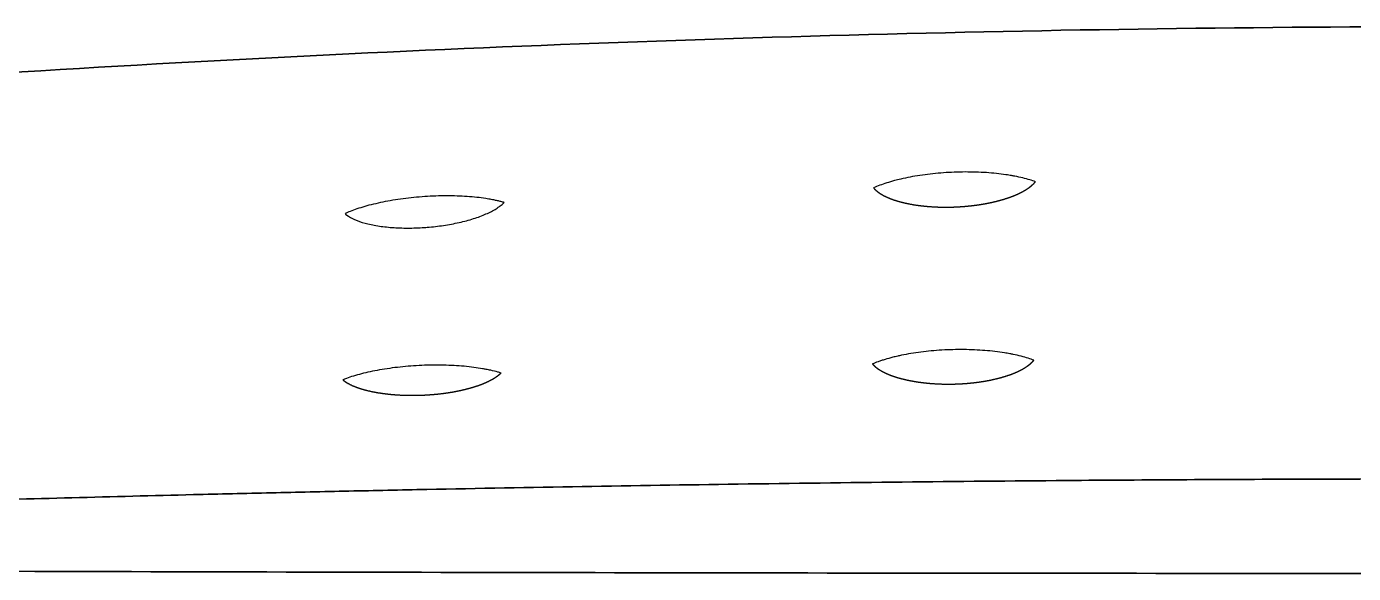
# Model space of a CAD drawing. Header units: millimetres. Extents: x 0 to 2809, y -1128 to 717.
# Drawn here: x 394.5 to 684.2, y -551.9 to -432.5 of the extents above; entities that cross this region are included whole.
import ezdxf

# ---------------------------------------------------------------- set-up
doc = ezdxf.new("R2010")
doc.units = ezdxf.units.MM
doc.layers.add('Blocks', color=7, linetype='Continuous')
doc.layers.add('Blocks$Inner', color=7, linetype='Continuous', lineweight=25, true_color=0x007f00)
doc.layers.add('Blocks$Outline', color=7, linetype='Continuous', lineweight=35, true_color=0xff3f3f)

# ---------------------------------------------------------------- blocks, each defined once
blk = doc.blocks.new('Balcony Lounge Bench w Arm Top')
at = {"layer": 'Blocks$Inner'}
for points, knots in [([(17.93151208038762, 209.3182849562982), (17.34461131395801, 214.8933218331986), (16.78682798641239, 220.4741953686862), (15.11830171002293, 237.2117020032019), (14.0469956216657, 248.3757529450631), (10.93828635665341, 281.8736040279437), (9.01555471899701, 304.2250887820301), (3.69902010556325, 371.3071223352381), (0.7550077234664059, 416.0806979655463), (-3.946897892255947, 505.6938665297894), (-7.455879620716587, 595.3710528282827), (-9.19638920323996, 729.9931743158741), (-7.40617724518961, 868.2356695925191), (-3.654191108646046, 961.5519786833902), (1.539835184492404, 1056.60982994983), (4.7302513306131, 1103.190145795183), (10.4914530017777, 1172.974638185158), (12.57784296224418, 1196.222492988643), (15.94127724935242, 1231.066875693759), (17.1120719252649, 1242.678709665812), (18.30371710201143, 1254.285366539203)], [530.941826978687, 530.941826978687, 530.941826978687, 530.941826978687, 547.7755097079796, 547.7755097079796, 581.442875166565, 581.442875166565, 648.7776060837357, 648.7776060837357, 783.447067918077, 783.447067918077, 918.1165297524183, 1052.78599158676, 1187.455453421101, 1333.084150277255, 1333.084150277255, 1473.233229622503, 1473.233229622503, 1543.307769295127, 1543.307769295127, 1578.345039131439, 1578.345039131439, 1578.345039131439, 1578.345039131439]), ([(109.5436487842089, 210.8214753726825), (109.5436487842089, 211.5253434462102), (109.5434966305038, 212.2292463095182), (109.5451457569507, 213.6365816175494), (109.5467384359799, 214.3400652121491), (109.551462493313, 215.7466630240087), (109.5548415180747, 216.4497185625078), (109.5614012602309, 217.8558145235293), (109.571221776001, 219.9649632390974), (109.6330547055404, 233.3229966747094), (109.6895529826397, 245.9784892079879), (109.8351036227359, 279.7277819925184), (109.9253130649849, 302.2291301776495), (110.1745207276945, 369.7388869334281), (110.3115614176822, 414.7527564894881), (110.532237401454, 504.7894132359288), (110.6164881526529, 549.812111654599), (110.7273383255706, 639.862214402041), (110.7538970919813, 684.8901394237218), (110.7538976594988, 774.9449893440287), (110.7273395334123, 819.9728692044409), (110.6164904360412, 910.0230786722386), (110.5322401161902, 955.0457992494594), (110.3115658640818, 1045.082219341839), (110.1745266096186, 1090.095906246261), (109.9253182718312, 1157.606098579792), (109.8351076899198, 1180.107811906331), (109.6895534454452, 1213.857967563472), (109.6393313093504, 1225.107617616322), (109.5809820311115, 1237.763037857494), (109.5712186503588, 1239.872265486101), (109.5613978170368, 1241.981479567974), (109.5548378615276, 1243.387619286859), (109.551459202361, 1244.09069641578), (109.5467362721974, 1245.497309797993), (109.5451442173508, 1246.200790704814), (109.5434962861473, 1247.608099724279), (109.5436487841871, 1248.311976034001), (109.5436487841871, 1249.015819448548)], [1298.962196156564, 1298.962196156564, 1298.962196156564, 1298.962196156564, 1301.072913349195, 1301.072913349195, 1303.183630541824, 1303.183630541824, 1305.294347734454, 1305.294347734454, 1307.405064927084, 1311.626499312355, 1345.397974394464, 1345.397974394464, 1412.940924558682, 1412.940924558682, 1548.026824887119, 1548.026824887119, 1683.112725215555, 1683.112725215555, 1818.198625543992, 1818.198625543992, 1953.284525872429, 1953.284525872429, 2088.370426200866, 2088.370426200866, 2223.456326529302, 2223.456326529302, 2290.999276693517, 2290.999276693517, 2324.770751775626, 2324.770751775626, 2328.992186160896, 2331.102903353526, 2331.102903353526, 2333.213620546157, 2333.213620546157, 2335.324337738786, 2335.324337738786, 2337.435054931416, 2337.435054931416, 2337.435054931416, 2337.435054931416]), ([(25.2535445494068, 631.8692250001513), (25.11947849011995, 631.4946314548797), (24.97817313905762, 631.0782772921484), (24.83943405557875, 630.6209123065164), (24.69580149867761, 630.1474155767028), (24.55506478024108, 629.6312309726782), (24.42203966067245, 629.0837306265239), (24.28882858554789, 628.535464930701), (24.16307546788812, 627.9555031013515), (24.04615411036139, 627.3455041129928), (24.00122766114146, 627.1111150402394), (23.95768393919934, 626.8727287628244), (23.91557889782052, 626.6303894612684), (23.84737445217979, 626.2378327227161), (23.78307068895447, 625.8356155769325), (23.72283525438615, 625.4240397033573), (23.62472962546235, 624.7537048711165), (23.53642578149083, 624.0493218436168), (23.46159572231045, 623.3369767520453), (23.31111040687756, 621.9044311015423), (23.21086632414881, 620.4160265670544), (23.16256742388578, 618.8757582639082), (23.13827381849478, 618.1010269525177), (23.1273951508083, 617.3176949395747), (23.13004106349763, 616.5301841155815), (23.13269840986686, 615.7392702505349), (23.14894086579079, 614.9466246668962), (23.1787422094676, 614.1525210665641)], [218.2147134626879, 218.2147134626879, 218.2147134626879, 218.2147134626879, 220.4415884683624, 220.4415884683624, 220.4415884683624, 222.7589468258613, 222.7589468258613, 222.7589468258613, 225.0728566250895, 225.0728566250895, 225.0728566250895, 225.9622303381113, 225.9622303381113, 225.9622303381113, 227.4028756334974, 227.4028756334974, 227.4028756334974, 229.7632035374566, 229.7632035374566, 229.7632035374566, 234.4745138503807, 234.4745138503807, 234.4745138503807, 236.849331485543, 236.849331485543, 236.849331485543, 239.2323192923413, 239.2323192923413, 239.2323192923413, 239.2323192923413]), ([(64.20097493267167, 631.5489246821162), (64.0663890464748, 631.1683105366465), (63.91784893585645, 630.7464439391006), (63.77147258563127, 630.2818819346758), (63.62290486205529, 629.8103650581215), (63.47686256628003, 629.2966756156529), (63.33794320738161, 628.7509958889241), (63.19885547057856, 628.2046547683749), (63.06678744491001, 627.626483522934), (62.94312442060982, 627.0181727175077), (62.89347745657506, 626.7739543276584), (62.84527578534835, 626.5253513482676), (62.79858297326791, 626.2724168227869), (62.72817637335174, 625.8910249307664), (62.66132472189565, 625.5004494556997), (62.59818263789566, 625.1009751375568), (62.49242504393987, 624.4318897977246), (62.39596917360541, 623.7285845701736), (62.31277658777617, 623.01712148359), (62.14546446888198, 621.586268056566), (62.02726300456925, 620.0986026098108), (61.95984904273428, 618.558295563922), (61.92593575342835, 617.783428206385), (61.90519837984539, 616.9996201873582), (61.89780041999984, 616.211484514457), (61.89037024038771, 615.4199163349294), (61.89636834889461, 614.626354645101), (61.91576879121203, 613.8310897596384)], [217.3288155980197, 217.3288155980197, 217.3288155980197, 217.3288155980197, 219.6022007937003, 219.6022007937003, 219.6022007937003, 221.9204713644415, 221.9204713644415, 221.9204713644415, 224.2357145293562, 224.2357145293562, 224.2357145293562, 225.1654894973616, 225.1654894973616, 225.1654894973616, 226.5675062405511, 226.5675062405511, 226.5675062405511, 228.929738203027, 228.929738203027, 228.929738203027, 233.6452228881012, 233.6452228881012, 233.6452228881012, 236.0225382918282, 236.0225382918282, 236.0225382918282, 238.4080246709005, 238.4080246709005, 238.4080246709005, 238.4080246709005]), ([(23.1787422094676, 614.1525210665641), (23.2085567817594, 613.3580675797821), (23.25177203645944, 612.5666873859846), (23.3082909771947, 611.7786441570788), (23.36460042753242, 610.9935218513456), (23.43390957022712, 610.2149752153855), (23.51583118934286, 609.445714703008), (23.67880864087419, 607.9153235898775), (23.88910301518263, 606.4420524633533), (24.14403092361681, 605.0300889838145), (24.27091676812051, 604.3273092072959), (24.41033400781089, 603.6339224774565), (24.55672091219822, 602.9752965943953), (24.59611534657233, 602.7980526378233), (24.63614457504082, 602.6226239829812), (24.67679298611256, 602.4490407012127), (24.78622329440623, 601.9817340700902), (24.89993232155757, 601.5287163824978), (25.01751368742043, 601.0904114715231), (25.17773587090414, 600.4931555258045), (25.34430181464631, 599.92647733989), (25.51565486115214, 599.3921352020006), (25.68677607895734, 598.8585159916947), (25.86304754874072, 598.3566111149739), (26.03880180031047, 597.8976191375441), (26.23358301070039, 597.3889372016711), (26.42775610967146, 596.9338437732767), (26.61373495845692, 596.536643339532)], [239.2323192923413, 239.2323192923413, 239.2323192923413, 239.2323192923413, 241.616357051724, 241.616357051724, 241.616357051724, 243.9927980942429, 243.9927980942429, 243.9927980942429, 248.7124914833583, 248.7124914833583, 248.7124914833583, 251.0788909718655, 251.0788909718655, 251.0788909718655, 251.712078232882, 251.712078232882, 251.712078232882, 253.4162698125223, 253.4162698125223, 253.4162698125223, 255.7381396054809, 255.7381396054809, 255.7381396054809, 258.0635814465451, 258.0635814465451, 258.0635814465451, 260.6289053256683, 260.6289053256683, 260.6289053256683, 260.6289053256683]), ([(61.91576879121203, 613.8310897596384), (61.93517818454347, 613.035461768246), (61.96789198518309, 612.2426426069323), (62.01381673753713, 611.4529167472392), (62.05957330323508, 610.6660830392648), (62.11829988468889, 609.885365237933), (62.18961924473479, 609.1139068368066), (62.33150524730081, 607.5791321471115), (62.52097811200292, 606.1005460776942), (62.7554858130934, 604.6825155158949), (62.87220141863145, 603.9767549164753), (63.00146216417124, 603.2801510583195), (63.13809069730269, 602.618222287263), (63.19683725611321, 602.3336108917902), (63.25724138981968, 602.0536628640548), (63.31923905998337, 601.7784979011667), (63.400479658314, 601.4179268318439), (63.4843330241456, 601.0661211670631), (63.57060631824061, 600.7232732721277), (63.72174987641847, 600.1226325837961), (63.87959567421422, 599.5524956449954), (64.04263024179454, 599.0146772200351), (64.12408137537204, 598.7459862238902), (64.20660589258114, 598.486096448527), (64.2899353746725, 598.2352728077567), (64.37325345114004, 597.9844834981996), (64.45793869757108, 597.7412003528807), (64.54217877645351, 597.5099301774826), (64.70861089622122, 597.0530124485558), (64.87514271594046, 596.6388278093946), (65.03642964335813, 596.2705853908774)], [238.4080246709005, 238.4080246709005, 238.4080246709005, 238.4080246709005, 240.7946012468422, 240.7946012468422, 240.7946012468422, 243.17388386553, 243.17388386553, 243.17388386553, 247.8988815984661, 247.8988815984661, 247.8988815984661, 250.2677985388396, 250.2677985388396, 250.2677985388396, 251.2804908063135, 251.2804908063135, 251.2804908063135, 252.607307523307, 252.607307523307, 252.607307523307, 254.9312960585385, 254.9312960585385, 254.9312960585385, 256.0928312362986, 256.0928312362986, 256.0928312362986, 257.2574991514888, 257.2574991514888, 257.2574991514888, 259.5470700798503, 259.5470700798503, 259.5470700798503, 259.5470700798503]), ([(29.78591508856698, 515.8514876854388), (29.71960283552835, 515.624738426206), (29.65374097392851, 515.38563566823), (29.58903370351254, 515.1346775505262), (29.52681782794025, 514.8933819600425), (29.46529893680054, 514.6399539228005), (29.40590773643999, 514.3793398193848), (29.34649879538119, 514.1186478681193), (29.28877873604142, 513.8490378218521), (29.23297802079833, 513.5707793438742), (29.1620780897756, 513.217226404442), (29.09447886567432, 512.8507754898601), (29.03053314407225, 512.4718424855091), (28.99379168593077, 512.254117972152), (28.95829302717539, 512.0324980474179), (28.92408572099157, 511.8070857712009), (28.82956923184611, 511.1842604354752), (28.7453833631771, 510.5354930473222), (28.6722411633491, 509.861973864743), (28.59861745369199, 509.1840207698224), (28.53558885275197, 508.472471307774), (28.48580811212378, 507.7534726759877), (28.38567566149504, 506.3072287253635), (28.33581245798632, 504.8069274938789), (28.33736482108725, 503.2570064801839), (28.33814589622853, 502.477160077975), (28.35206704638767, 501.6889850031403), (28.3790444266815, 500.8973312858361), (28.40614395234661, 500.1020932015235), (28.44629340846222, 499.3055374360192), (28.49941608044537, 498.5079925788414)], [109.1215791122135, 109.1215791122135, 109.1215791122135, 109.1215791122135, 110.3266945869974, 110.3266945869974, 110.3266945869974, 111.4918379377263, 111.4918379377263, 111.4918379377263, 112.6538421212553, 112.6538421212553, 112.6538421212553, 114.1298662782387, 114.1298662782387, 114.1298662782387, 114.9779874588025, 114.9779874588025, 114.9779874588025, 117.3204956568731, 117.3204956568731, 117.3204956568731, 119.6927561157035, 119.6927561157035, 119.6927561157035, 124.4294053545081, 124.4294053545081, 124.4294053545081, 126.8178755746566, 126.8178755746566, 126.8178755746566, 129.2148821504206, 129.2148821504206, 129.2148821504206, 129.2148821504206]), ([(35.19375487132129, 499.0443003156106), (35.09679991825033, 500.2524519416693), (34.96101363775597, 501.4375642902014), (34.70080312629943, 503.1817914921012), (34.60458965749058, 503.7576105583612), (34.39264970006843, 504.8978157356796), (34.27645397834931, 505.4638081316116), (33.90513875972465, 507.1106410965185), (33.6263341085396, 508.1486644283614), (33.1607294865571, 509.61911190303), (32.99721598992983, 510.0957348375123), (32.6553262131165, 511.0142400413315), (32.47876585534323, 511.4513453336804), (31.93358896774225, 512.6960653801507), (31.5492564018823, 513.4388804687624), (30.94055518421737, 514.4199307372728), (30.73163286921408, 514.7252683237202), (30.31172792039797, 515.2779514414833), (30.09975436087188, 515.5271531729632), (29.85255404746931, 515.7842572300433), (29.81925842560668, 515.8181944293647), (29.78591508856698, 515.8514876854388)], [87.18866188036593, 87.18866188036593, 87.18866188036593, 87.18866188036593, 90.79741512310869, 90.79741512310869, 92.60179174448002, 92.60179174448002, 94.40616836585134, 94.40616836585134, 98.01492160859421, 98.01492160859421, 99.81929822996574, 99.81929822996574, 101.6236748513373, 101.6236748513373, 105.2324280940804, 105.2324280940804, 107.036804715452, 107.036804715452, 108.8411813368237, 108.8411813368237, 109.1215791122135, 109.1215791122135, 109.1215791122135, 109.1215791122135]), ([(67.00619964387079, 515.1615769714554), (66.93647855571544, 514.9385678818326), (66.86693936226584, 514.7034645053609), (66.79827696166831, 514.4567597730129), (66.66490619467004, 513.9775571950304), (66.53491489694352, 513.455878555993), (66.412615973426, 512.9026993378575), (66.340584374233, 512.5768879359675), (66.27109759929954, 512.2399150007077), (66.20444358884197, 511.8921182127633), (66.15782982756718, 511.6488902909477), (66.11265351585098, 511.4006463797014), (66.06898756668306, 511.1475357633026), (65.96197879270403, 510.5272570963207), (65.864568248242, 509.880728271859), (65.7774836308854, 509.2091784432596), (65.68982526354011, 508.5332041626389), (65.61184518233858, 507.8233178591872), (65.54673244932565, 507.105609329552), (65.41576392022762, 505.6620018185786), (65.33301936195858, 504.1626521399594), (65.2996823018002, 502.6121801053887), (65.28290632674543, 501.8319469334892), (65.2788562633832, 501.0428951671274), (65.28755553215524, 500.2499844122285), (65.29629435491734, 499.453468436619), (65.3178251000536, 498.6551873370081), (65.35207825025645, 497.8554846221414)], [127.8902882321055, 127.8902882321055, 127.8902882321055, 127.8902882321055, 129.0846966751922, 129.0846966751922, 129.0846966751922, 131.4152057785763, 131.4152057785763, 131.4152057785763, 132.7843779740618, 132.7843779740618, 132.7843779740618, 133.7418357605016, 133.7418357605016, 133.7418357605016, 136.0872947125208, 136.0872947125208, 136.0872947125208, 138.4625305158968, 138.4625305158968, 138.4625305158968, 143.2051297996672, 143.2051297996672, 143.2051297996672, 145.5969169454081, 145.5969169454081, 145.5969169454081, 147.9972503536351, 147.9972503536351, 147.9972503536351, 147.9972503536351]), ([(28.49941608044537, 498.5079925788414), (28.552578706036, 497.7098491405013), (28.61843971259441, 496.9151314202245), (28.69686018085849, 496.1241480813551), (28.77501113998369, 495.3358831302285), (28.8653377915216, 494.5545767230869), (28.96738248724796, 493.7827569505607), (29.17043730408113, 492.2469424585142), (29.41686371456672, 490.7686041356537), (29.70381274996544, 489.3524353470202), (29.84672582472194, 488.6471218209736), (30.00128574286282, 487.9513345956912), (30.16148328754571, 487.2902024390969), (30.32074842256043, 486.6329183190865), (30.48730763131243, 486.0014860759948), (30.66019070324182, 485.3972649748066), (30.83184656580488, 484.7973329331871), (31.00874855212533, 484.2277403330991), (31.18935574036368, 483.6904271215462), (31.36983822685215, 483.1534849023956), (31.55403295920769, 482.6491859955968), (31.73709278059323, 482.1864890459219), (31.89429887404185, 481.7891392650818), (32.05053684288941, 481.42352960278), (32.20221018084339, 481.0921059513457)], [129.2148821504206, 129.2148821504206, 129.2148821504206, 129.2148821504206, 131.6136860098813, 131.6136860098813, 131.6136860098813, 134.0053758815339, 134.0053758815339, 134.0053758815339, 138.7570358595775, 138.7570358595775, 138.7570358595775, 141.1405159138064, 141.1405159138064, 141.1405159138064, 143.496195716251, 143.496195716251, 143.496195716251, 145.8353604932044, 145.8353604932044, 145.8353604932044, 148.1778143195881, 148.1778143195881, 148.1778143195881, 150.183329367027, 150.183329367027, 150.183329367027, 150.183329367027]), ([(32.20221018084339, 481.0921059513457), (32.31902273651576, 481.2174054328534), (32.43324424077218, 481.3538832751437), (32.89009705613353, 481.9573519497317), (33.21155975595684, 482.5186517600814), (33.80387069654898, 483.8567968840507), (34.0662174480276, 484.6139590194434), (34.41004026434894, 485.874501626331), (34.51645973892664, 486.3155901340106), (34.71245705189722, 487.2409003613211), (34.80224997060941, 487.72693618224), (35.04051358405923, 489.2192933732294), (35.16041118158682, 490.2678620872503), (35.28204286923938, 491.9208177475011), (35.31293820008068, 492.4872511859103), (35.35427344445998, 493.6391685199196), (35.36455958534134, 494.2205694352197), (35.36499253021975, 495.9752172937988), (35.32525574238753, 497.1611355134519), (35.2440275386798, 498.3634773980702), (35.22875204917727, 498.5898333240184), (35.21199347350557, 498.8167731743306), (35.19375487132129, 499.0443003156106)], [150.183329367027, 150.183329367027, 150.183329367027, 150.183329367027, 151.351370637884, 151.351370637884, 154.9614260082244, 154.9614260082244, 158.5714813785648, 158.5714813785648, 160.3765090637349, 160.3765090637349, 162.1815367489048, 162.1815367489048, 165.7915921192448, 165.7915921192448, 167.5966198044148, 167.5966198044148, 169.4016474895848, 169.4016474895848, 173.0117028599244, 173.0117028599244, 173.0117028599244, 173.6945133426364, 173.6945133426364, 173.6945133426364, 173.6945133426364]), ([(65.35207825025645, 497.8554846221414), (65.38635653930032, 497.055196682355), (65.43318687854116, 496.257893823029), (65.492440368198, 495.4639073511098), (65.5514934447674, 494.6726063797723), (65.62269884979105, 493.8875199830545), (65.70560776313141, 493.1118626617426), (65.87059327558018, 491.5683347647755), (66.07950641654679, 490.0808605653074), (66.32971736092804, 488.6542880492016), (66.45432784550576, 487.9438239527881), (66.59061703040425, 487.2425202885061), (66.73325448645119, 486.5757266601177), (66.87505498787868, 485.9128455805439), (67.02462918516903, 485.2756246325662), (67.18107128674819, 484.6654436920398), (67.33639968569696, 484.059606595747), (67.49760186139247, 483.4839894071592), (67.66321858657102, 482.9405912230213), (67.82867769046788, 482.3977102035278), (67.99870273397028, 481.8869940940531), (68.16845053939687, 481.4184231318395), (68.27321791862414, 481.1292238012793), (68.37788606232425, 480.8564545797672), (68.48114993321724, 480.6010834288136)], [147.9972503536351, 147.9972503536351, 147.9972503536351, 147.9972503536351, 150.3993406228741, 150.3993406228741, 150.3993406228741, 152.7947688140496, 152.7947688140496, 152.7947688140496, 157.5534298295076, 157.5534298295076, 157.5534298295076, 159.9403198491677, 159.9403198491677, 159.9403198491677, 162.2992489630484, 162.2992489630484, 162.2992489630484, 164.6416037589511, 164.6416037589511, 164.6416037589511, 166.9872660039452, 166.9872660039452, 166.9872660039452, 168.4302328871531, 168.4302328871531, 168.4302328871531, 168.4302328871531])]:
    blk.add_open_spline(points, degree=3, knots=knots, dxfattribs=at)
for points in [[(90.11490866106396, 717.484761956257), (90.12383202982528, 708.728363302489), (90.14260372215722, 699.9717307254869), (90.17154037088403, 691.2149471631965)], [(90.17154037088403, 691.2149471631965), (90.20047867694302, 682.4576620607295), (90.23959857775844, 673.7013590710812), (90.28879088492613, 664.9461137127983)], [(90.28879088492613, 664.9461137127983), (90.33809342756649, 656.1712486474316), (90.39748525886898, 647.3976101607404), (90.46696838422577, 638.6252727341489)], [(90.46696838422577, 638.6252727341489), (90.65631036537161, 614.7205945989226), (90.92082769720946, 590.8167375052362), (91.25983228273617, 566.9152001204311)], [(91.25983228273617, 566.9152001204311), (91.4207410518029, 555.570318299975), (91.59841683868945, 544.2237112912771), (91.79270646892473, 532.8755335677452)], [(91.79270646892473, 532.8755335677452), (91.98643558576077, 521.5600946256491), (92.19674378984564, 510.2435113852735), (92.42361285216248, 498.9259372915549)], [(92.42361285216248, 498.9259372915549), (92.53705121001622, 493.2669593462379), (92.6546093113684, 487.6081637472307), (92.77627329557072, 481.9495695536971)], [(92.77627329557072, 481.9495695536971), (92.89792908249001, 476.2913566158968), (93.02369535565595, 470.633334233029), (93.15356227312805, 464.9755210287731)], [(93.15356227312805, 464.9755210287731), (93.28350758986562, 459.314292263487), (93.41755204817673, 453.653360883367), (93.55568726578713, 447.9927456530422)], [(93.55568726578713, 447.9927456530422), (93.77147960597722, 439.149834854481), (93.99727524301488, 430.307241980383), (94.23299302495798, 421.4650364376066)], [(94.23299302495798, 421.4650364376066), (94.46869505874565, 412.6234216367811), (94.71432483745957, 403.7813985979083), (94.96987548547258, 394.9390379383549)]]:
    blk.add_open_spline(points, degree=3, dxfattribs=at)
for points, weights, knots in [([(30.74873317186211, 614.5459069764911), (30.69321215627797, 615.7702063531011), (30.59432819665155, 616.9719480201418), (30.45361917256315, 618.1518631729309), (30.38326466052334, 618.7418207495142), (30.30237450724266, 619.3262994666686), (30.21067028911576, 619.9051766725582), (30.11896607097787, 620.4840538785973), (30.01605372381713, 621.0586075270808), (29.90443981834867, 621.6150482911798), (29.68121200733471, 622.7279298198564), (29.42171760606624, 623.7813161251875), (29.12595567001336, 624.7757837172114), (29.05201518597439, 625.02440061532), (28.97578778308681, 625.2693019530977), (28.89723207667714, 625.5104291271596), (28.81867637027175, 625.7515563012677), (28.73755746877753, 625.9895507563975), (28.65473065679731, 626.2218111116014), (28.48907703277272, 626.6863318221381), (28.31675365835101, 627.1278434949369), (28.13793108530274, 627.5470626582745), (27.78028593896617, 628.3855009854395), (27.39682402783552, 629.1353998908284), (26.98669390127121, 629.7946605092877), (26.88416136958347, 629.9594756639947), (26.77968090592303, 630.1189335149771), (26.67452765439111, 630.2710668098609), (26.56937440285001, 630.423200104736), (26.46339692285413, 630.5682959866162), (26.35660793178108, 630.7064822130338), (26.14302994960534, 630.9828546659462), (25.92621115545103, 631.2316371900191), (25.70618704740589, 631.4532343051491), (25.55641833629089, 631.6040737500207), (25.40516447173426, 631.7423170056528), (25.25354454940268, 631.8692250001521)], [1, 0.999999980693371, 0.999999961351393, 0.999999941973091, 0.99999994187232, 0.999999941762434, 0.999999941642933, 0.999999941523432, 0.999999941393872, 0.99999994125713, 0.999999940983646, 0.999999940679316, 0.999999940341978, 0.999999940257644, 0.999999940171229, 0.999999940082663, 0.999999939994097, 0.999999939903118, 0.999999939810657, 0.999999939625735, 0.999999939435049, 0.999999939238503, 0.999999938845413, 0.999999938429032, 0.999999937986925, 0.999999937876398, 0.999999937763966, 0.99999993765098, 0.999999937537993, 0.999999937424289, 0.99999993730986, 0.999999937081001, 0.999999936849243, 0.999999936614505, 0.9999999364547206, 0.999999936293556, 0.9999999361309756], [184.506329398165, 184.506329398165, 184.506329398165, 184.506329398165, 189.812384562204, 189.812384562204, 189.812384562204, 192.4619657704292, 192.4619657704292, 192.4619657704292, 195.1311097549248, 195.1311097549248, 195.1311097549248, 200.4333732881689, 200.4333732881689, 200.4333732881689, 201.7636402537706, 201.7636402537706, 201.7636402537706, 203.1019696686487, 203.1019696686487, 203.1019696686487, 205.7637398723072, 205.7637398723072, 205.7637398723072, 211.0794366281722, 211.0794366281722, 211.0794366281722, 212.4198066618872, 212.4198066618872, 212.4198066618872, 213.754122443595, 213.754122443595, 213.754122443595, 216.4080418575435, 216.4080418575435, 216.4080418575435, 218.2147134626879, 218.2147134626879, 218.2147134626879, 218.2147134626879]), ([(69.41109834333838, 614.1186844725125), (69.38045747651508, 615.3431620117353), (69.30578188769834, 616.5457478745299), (69.18857720112673, 617.7271344437104), (69.12997485783936, 618.3178277283587), (69.0606609838563, 618.9032003630272), (68.98035152849465, 619.4831321286298), (68.90004207311864, 620.0630638942906), (68.80836472800561, 620.6388500960917), (68.70756594617204, 621.1966295990194), (68.50596838246521, 622.3121886051201), (68.26667911950217, 623.3687123014157), (67.98978426506169, 624.366765066721), (67.92056055145743, 624.6162782580898), (67.84896573351045, 624.8621040953399), (67.77495866842766, 625.1041842163938), (67.70095160334286, 625.3462643374662), (67.62430854629838, 625.5852449142707), (67.54584750537394, 625.8184861117147), (67.38892542349521, 626.2849685066818), (67.22486264256581, 626.7285107944582), (67.0538606370871, 627.1498280488988), (66.71185662603976, 627.9924625580419), (66.34228684557903, 628.7468266151624), (65.94440104833636, 629.4108223734888), (65.84492959900672, 629.5768213131029), (65.74342272519382, 629.7374662250402), (65.64113170621876, 629.8907657275957), (65.53884068724392, 630.0440652301534), (65.43560065655048, 630.1903368269616), (65.3314288246012, 630.3297080414674), (65.12308516066923, 630.6084504705232), (64.91102046418636, 630.8596400459817), (64.69529401464067, 631.0836796721593), (64.53183283726625, 631.2534399456434), (64.36626925248532, 631.4076121280391), (64.2009749326684, 631.5489246821122)], [1, 0.99999999051323, 0.999999981007508, 0.999999971482367, 0.999999971448238, 0.999999971409238, 0.99999997136512, 0.999999971321002, 0.999999971271575, 0.999999971217934, 0.999999971110652, 0.999999970985805, 0.999999970842609, 0.999999970806809, 0.999999970769854, 0.999999970731711, 0.999999970693568, 0.999999970654122, 0.999999970613784, 0.999999970533107, 0.999999970448924, 0.999999970361258, 0.999999970185926, 0.999999969996745, 0.999999969792866, 0.999999969741896, 0.999999969689872, 0.999999969637431, 0.999999969584989, 0.999999969532046, 0.999999969478605, 0.999999969371724, 0.999999969262858, 0.999999969152019, 0.9999999690680328, 0.999999968982915, 0.9999999688966543], [183.4055255712246, 183.4055255712246, 183.4055255712246, 183.4055255712246, 188.7140949411324, 188.7140949411324, 188.7140949411324, 191.3645066801592, 191.3645066801592, 191.3645066801592, 194.0343522411529, 194.0343522411529, 194.0343522411529, 199.3376377787092, 199.3376377787092, 199.3376377787092, 200.668150989083, 200.668150989083, 200.668150989083, 202.0067246374131, 202.0067246374131, 202.0067246374131, 204.6688921007801, 204.6688921007801, 204.6688921007801, 209.9861084630946, 209.9861084630946, 209.9861084630946, 211.3269168026281, 211.3269168026281, 211.3269168026281, 212.6615695013524, 212.6615695013524, 212.6615695013524, 215.3165127246232, 215.3165127246232, 215.3165127246232, 217.3288155980197, 217.3288155980197, 217.3288155980197, 217.3288155980197]), ([(26.61373495845692, 596.536643339532), (26.62212526991425, 596.5436702415318), (26.63050471878159, 596.5507413529922), (26.84486919924166, 596.73300418078), (27.04527031777616, 596.9352227782329), (27.43515907077017, 597.3929827501015), (27.6246590569026, 597.648463283851), (27.99272419903355, 598.2133791315537), (28.1717861205143, 598.5237567508011), (28.6886619793404, 599.5320715413727), (28.99940783720012, 600.2918704516633), (29.41723112423279, 601.5599795527633), (29.54843542952949, 602.0040335517806), (29.79420298564582, 602.9363382844422), (29.9086817095922, 603.424867866961), (30.21959957023137, 604.924461500741), (30.38681932200052, 605.9793089441409), (30.57757089420556, 607.6444088432108), (30.63129914133242, 608.216080428032), (30.71692008273021, 609.3742531583812), (30.74863992519022, 609.9579928524436), (30.81154105386304, 611.7221346392216), (30.81088350442951, 612.9157001001513), (30.76598109135011, 614.1271515488806), (30.76081954652751, 614.2664993631216), (30.75506832997269, 614.4060842144082), (30.74873317186211, 614.5459069764911)], [1, 1, 1, 1, 1, 1, 1, 1, 1, 1, 1, 1, 1, 1, 1, 1, 1, 1, 1, 1, 1, 1, 1, 1, 0.999999999998041, 0.999999999998037, 1], [260.6289053256683, 260.6289053256683, 260.6289053256683, 260.6289053256683, 260.7025797212149, 260.7025797212149, 262.5161778760512, 262.5161778760512, 264.3297760308874, 264.3297760308874, 266.1433741857237, 266.1433741857237, 269.770570495396, 269.770570495396, 271.5841686502323, 271.5841686502323, 273.3977668050686, 273.3977668050686, 277.0249631147411, 277.0249631147411, 278.8385612695773, 278.8385612695773, 280.6521594244135, 280.6521594244135, 284.2793557340858, 284.2793557340858, 284.2793557340858, 284.6984919285215, 284.6984919285215, 284.6984919285215, 284.6984919285215]), ([(65.03642964335762, 596.2705853908774), (65.24354885419379, 596.4513167801259), (65.44576064082854, 596.6591639152881), (65.64317665328151, 596.8937867463707), (65.84159378881183, 597.1295993812369), (66.03516632291411, 597.3924595201222), (66.22386367363973, 597.6828041166837), (66.3182123490392, 597.8279764149867), (66.41134000089383, 597.9800320054552), (66.50322873256765, 598.1391029743141), (66.59511746426261, 598.2981739432037), (66.68585374064091, 598.4644847970146), (66.77434929695463, 598.6359981359457), (67.12833152243665, 599.3220514920803), (67.4508039121615, 600.0971347081733), (67.74270725322842, 600.9592528143388), (67.88865892382684, 601.3903118676441), (68.02691110876222, 601.8432851229336), (68.15722722749896, 602.3188909969401), (68.22238528689375, 602.5566939339808), (68.28549100055481, 602.8000215755251), (68.34590671294839, 603.0462972256196), (68.40632242535011, 603.2925728757546), (68.46423341152506, 603.5424545273153), (68.51967943663591, 603.7958854332611), (68.7414635371131, 604.809609057396), (68.92417367152125, 605.8796119840096), (69.06737066681667, 607.006417336052), (69.138969164499, 607.5698200121732), (69.20082228929648, 608.1506854514297), (69.25133409550224, 608.7348880728747), (69.3018459017297, 609.3190906943661), (69.3413255704912, 609.9080208315166), (69.36999278420721, 610.5015713726333), (69.42307309465306, 611.6005915735942), (69.43936258989656, 612.7154004712849), (69.4171718792386, 613.8464322645741), (69.41539478933318, 613.9370786886101), (69.41336928215004, 614.0278293393494), (69.41109834333838, 614.1186844725125)], [1.000000092446773, 1.000000092182149, 1.000000091926758, 1.00000009167993, 1.00000009143186, 1.00000009119244, 1.00000009096131, 1.00000009084574, 1.00000009073224, 1.00000009062081, 1.00000009050937, 1.00000009039987, 1.00000009029361, 1.00000008986853, 1.00000008948943, 1.00000008915272, 1.00000008898436, 1.0000000888267, 1.0000000886799, 1.00000008860651, 1.0000000885359, 1.0000000884688, 1.0000000884017, 1.00000008833788, 1.00000008827729, 1.00000008803494, 1.00000008784366, 1.00000008770449, 1.00000008763491, 1.00000008757833, 1.00000008753642, 1.00000008749452, 1.00000008746695, 1.00000008745366, 1.00000005825248, 1.00000002910005, 1, 0.999999999999615, 0.999999999999615, 1], [159.7199714083651, 159.7199714083651, 159.7199714083651, 159.7199714083651, 161.5304503465512, 161.5304503465512, 161.5304503465512, 163.3498460510617, 163.3498460510617, 163.3498460510617, 164.2646455565024, 164.2646455565024, 164.2646455565024, 165.1833266574907, 165.1833266574907, 165.1833266574907, 168.8258297806298, 168.8258297806298, 168.8258297806298, 170.6502947191065, 170.6502947191065, 170.6502947191065, 171.5675982012357, 171.5675982012357, 171.5675982012357, 172.4793189740566, 172.4793189740566, 172.4793189740566, 176.114640391901, 176.114640391901, 176.114640391901, 177.9456361581565, 177.9456361581565, 177.9456361581565, 179.7636726922618, 179.7636726922618, 179.7636726922618, 183.1332001459755, 183.1332001459755, 183.1332001459755, 183.4055255712246, 183.4055255712246, 183.4055255712246, 183.4055255712246]), ([(71.81984685275165, 498.209688209794), (71.76501503856383, 499.4330069336149), (71.66997976212453, 500.6338617745488), (71.53587454770333, 501.8129653826434), (71.46882194048631, 502.4025171868115), (71.39192951111119, 502.9866092406387), (71.30490799354246, 503.5651180831713), (71.21788647593797, 504.1436269258328), (71.1203451866051, 504.7179474457361), (71.01464178496266, 505.2742144966865), (70.80323498164131, 506.3867485988637), (70.55781520324564, 507.4398553924839), (70.27829902004736, 508.4341033093343), (70.20841997421789, 508.6826652886199), (70.13639156429977, 508.9275155247055), (70.0621748924863, 509.1685954332235), (69.987958220642, 509.4096753417661), (69.91133502499675, 509.6476186400293), (69.83306958776824, 509.8799469255313), (69.6765387132525, 510.34460349664), (69.51375106396975, 510.7862369351569), (69.34487755983464, 511.205567026573), (69.00713055138148, 512.0442272097595), (68.64520068052133, 512.7943051768302), (68.25846944761928, 513.453719381296), (68.16178663936276, 513.6185729324754), (68.06327434959606, 513.7780946942516), (67.96411691583157, 513.9303393251329), (67.86495948204083, 514.0825839560628), (67.76505199162654, 514.2277792311736), (67.6644101416627, 514.366054136933), (67.4631264416915, 514.6426039485707), (67.25890980277583, 514.8915211587351), (67.05182822169404, 515.1132174877469), (67.0366341203725, 515.1294839102329), (67.02142459492977, 515.145603787487), (67.00619964386705, 515.1615769714506)], [1, 0.999999984658692, 0.999999969295408, 0.999999953908145, 0.999999953840669, 0.99999995376718, 0.999999953687205, 0.99999995360723, 0.999999953520453, 0.999999953428695, 0.99999995324518, 0.999999953040329, 0.999999952812224, 0.999999952755197, 0.999999952696708, 0.999999952636705, 0.999999952576703, 0.999999952515013, 0.999999952452231, 0.999999952326669, 0.999999952196981, 0.999999952063148, 0.999999951795483, 0.999999951511306, 0.999999951209722, 0.999999951134326, 0.999999951057631, 0.999999950980558, 0.999999950903486, 0.999999950825954, 0.999999950747977, 0.999999950592024, 0.999999950434288, 0.999999950274885, 0.9999999502631892, 0.9999999502514845, 0.9999999502397707], [95.81207604182376, 95.81207604182376, 95.81207604182376, 95.81207604182376, 101.1184149845651, 101.1184149845651, 101.1184149845651, 103.7676097986629, 103.7676097986629, 103.7676097986629, 106.4362562093222, 106.4362562093222, 106.4362562093222, 111.7362722064967, 111.7362722064967, 111.7362722064967, 113.0655566545199, 113.0655566545199, 113.0655566545199, 114.4029129812444, 114.4029129812444, 114.4029129812444, 117.0630337436163, 117.0630337436163, 117.0630337436163, 122.3731940847081, 122.3731940847081, 122.3731940847081, 123.7120355277655, 123.7120355277655, 123.7120355277655, 125.0450440565519, 125.0450440565519, 125.0450440565519, 127.695820961584, 127.695820961584, 127.695820961584, 127.8902882321055, 127.8902882321055, 127.8902882321055, 127.8902882321055]), ([(68.48114993321724, 480.6010834288136), (68.54309359589024, 480.6736091463645), (68.60443959432814, 480.7493036261512), (68.84188700652521, 481.0574587658048), (69.01358799569061, 481.3133634299556), (69.3469941745534, 481.8790906388058), (69.5091565201983, 482.1898726205654), (69.97705900080837, 483.1991177818454), (70.25821728221854, 483.9593411721435), (70.63604379550452, 485.2278468583354), (70.75464635236494, 485.6719860194535), (70.97668584376879, 486.6043521226638), (71.08001679035442, 487.0927192738745), (71.36042137301047, 488.5917261849645), (71.51088241461184, 489.6460313378921), (71.68150680978943, 491.310083149594), (71.72933935198307, 491.8813438785328), (71.80495004546901, 493.0385487645253), (71.83257805815447, 493.6217427384254), (71.88575693698294, 495.384298117373), (71.88198513190218, 496.5767856397724), (71.83713787389206, 497.7871380640136), (71.83193133149054, 497.927746322992), (71.82616618743265, 498.0685960846789), (71.81984685275165, 498.209688209794)], [1, 1, 1, 1, 1, 1, 1, 1, 1, 1, 1, 1, 1, 1, 1, 1, 1, 1, 1, 1, 1, 1, 0.999999999998721, 0.999999999998714, 1], [168.4302328871531, 168.4302328871531, 168.4302328871531, 168.4302328871531, 169.0527451200345, 169.0527451200345, 170.8632074537322, 170.8632074537322, 172.67366978743, 172.67366978743, 176.2945944548254, 176.2945944548254, 178.1050567885229, 178.1050567885229, 179.9155191222204, 179.9155191222204, 183.5364437896151, 183.5364437896151, 185.3469061233125, 185.3469061233125, 187.1573684570099, 187.1573684570099, 190.7782931244046, 190.7782931244046, 190.7782931244046, 191.2012226003397, 191.2012226003397, 191.2012226003397, 191.2012226003397])]:
    blk.add_rational_spline(points, weights, degree=3, knots=knots, dxfattribs=at)
at = {"layer": 'Blocks$Outline'}
for points, knots in [([(19.62173610956961, 1289.285918223071), (19.61780567528331, 1289.285584439695), (19.39036533551916, 1289.286625511195), (19.16246439234237, 1289.288870248602), (18.93636528815841, 1289.282485184543), (18.92749224344152, 1283.445768177975), (18.92345727680367, 1277.610031080356), (18.90789614398091, 1271.773512948665), (18.9001155775768, 1268.855253882815), (18.93207972286473, 1265.93619959494), (18.77934110194474, 1260.102126007594), (18.60162839619443, 1257.187030757552), (18.30371710201143, 1254.285366539203), (17.11207192526854, 1242.678709665812), (15.94127724935606, 1231.066875693759), (12.57784296224781, 1196.222492988643), (10.49145300178134, 1172.974638185158), (4.730251330616738, 1103.190145795183), (1.539835184496042, 1056.60982994983), (-3.65419110863877, 961.5519786833938), (-7.406177245182334, 868.2356695925228), (-9.196389203229046, 729.9931743158777), (-7.455879620705673, 595.3710528282863), (-3.946897892241395, 505.6938665297967), (0.7550077234809578, 416.0806979655499), (3.699020105577802, 371.3071223352417), (9.0155547190152, 304.2250887820337), (10.9382863566716, 281.8736040279473), (14.04699562168389, 248.3757529450668), (15.11830171004112, 237.2117020032056), (16.78682798643058, 220.4741953686898), (17.3446113139762, 214.8933218332022), (17.93151208040581, 209.3182849563018), (18.22496246362789, 206.5307665178516), (18.51569806894622, 203.738632719429), (18.76393141731023, 199.5407080618425), (18.82525323468508, 198.1405022940962), (18.89876293119232, 195.3357470174888), (18.90534673852017, 193.9331939391923), (18.90727423756834, 192.5318603416999), (18.9108633916876, 185.2042748978965), (18.93852874204822, 177.8769171158383), (18.92875935848497, 170.5496277520579), (18.98838693323705, 170.5522058881725), (19.04887888329176, 170.551980381897), (19.13962873357013, 170.5517158891853), (19.18570500783608, 170.5515954202601), (19.27225420511604, 170.5514084027964), (19.37403058476411, 170.5512940280605), (19.51458428324986, 170.5512251086948), (19.56668846179309, 170.5512145418143), (19.62170045713719, 170.5512175937074)], [-1614.399887331371, -1614.399887331371, -1614.399887331371, -1614.399887331371, -1614.382309026406, -1613.382309026354, -1613.382309026354, -1613.382309026354, -1595.863674107283, -1595.863674107283, -1595.863674107283, -1587.104356647747, -1587.104356647747, -1578.345039188212, -1578.345039188212, -1578.345039188212, -1543.30776935007, -1543.30776935007, -1473.233229673786, -1473.233229673786, -1333.084150321218, -1333.084150321218, -1187.455453457458, -1052.785991616083, -918.1165297747077, -783.4470679333328, -783.4470679333328, -648.7776060919579, -648.7776060919579, -581.4428751712704, -581.4428751712704, -547.7755097109266, -547.7755097109266, -530.9418269807547, -530.9418269807547, -530.9418269807547, -522.5249856156687, -522.5249856156687, -518.3165649331258, -518.3165649331258, -514.108144250583, -514.108144250583, -514.108144250583, -492.1168702439597, -492.1168702439597, -492.1168702439597, -491.9496819090281, -491.9496819090281, -491.9496819090281, -491.8660877415638, -491.5317110717073, -491.5317110717073, -491.3514687491696, -491.3514687491696, -491.3514687491696, -491.3514687491696]), ([(102.2756740365985, 189.668317939173), (102.2807629401759, 192.0398130233516), (102.2598051754721, 194.3948531328751), (102.2154296816625, 196.7629131511967), (102.1712084333521, 199.1227419914576), (102.1037981929367, 201.4887433525364), (102.0155363073391, 203.8472253230684), (101.9275867558208, 206.1973612867187), (101.8185821206462, 208.5473616112322), (101.7120154879703, 210.8981276935847), (101.4577227490408, 216.5076016034363), (101.2177894624074, 222.1175638502064), (100.9764360182198, 227.7272493461314), (100.6339907622969, 235.6865730331156), (100.3009600260484, 243.6463102905509), (99.97527726859698, 251.6063168630099), (99.3238787233131, 267.5271373032774), (98.70440730092378, 283.4494341607715), (98.11624541867786, 299.3727846757829), (97.26581493945196, 322.3965524817795), (96.48201651385534, 345.4235819327369), (95.76498538409578, 368.4526495836944), (95.49007509812873, 377.282011811858), (95.22501709444987, 386.1108305232956), (94.96987548548714, 394.9390379383585), (94.71432483747412, 403.7813985979119), (94.4686950587602, 412.6234216367848), (94.23299302497253, 421.4650364376103), (93.99727524302943, 430.3072419803866), (93.77147960599177, 439.1498348544847), (93.55568726580168, 447.9927456530459), (93.41755204819128, 453.6533608833706), (93.28350758988017, 459.3142922634906), (93.1535622731426, 464.9755210287767), (93.0236953556705, 470.6333342330327), (92.89792908250456, 476.2913566159004), (92.77627329558527, 481.9495695537007), (92.65460931138296, 487.6081637472344), (92.53705121003077, 493.2669593462415), (92.42361285217703, 498.9259372915585), (92.1967437898602, 510.2435113852771), (91.98643558577533, 521.5600946256527), (91.79270646893929, 532.8755335677488), (91.598416838704, 544.2237112912808), (91.42074105181382, 555.5703182999787), (91.25983228274708, 566.9152001204347), (90.92082769722037, 590.8167375052362), (90.65631036538252, 614.7205945989226), (90.46696838423668, 638.6252727341489), (90.3974852588799, 647.3976101607404), (90.3380934275774, 656.1712486474316), (90.28879088493704, 664.9461137127983), (90.23959857776936, 673.7013590710812), (90.20047867695394, 682.4576620607295), (90.17154037089495, 691.2149471631965), (90.14260372216813, 699.9717307254869), (90.1238320298362, 708.728363302489), (90.11490866107488, 717.484761956257), (90.11350065926672, 718.8664178618455), (90.1123379412602, 720.2480930625898), (90.11134134370513, 721.6297871627903), (90.1103448796348, 723.0112961900486), (90.10951456677867, 724.392805976695), (90.10939523127308, 725.7743135763667), (90.1092758849336, 727.1559466072758), (90.10983569538803, 728.5372496727941), (90.10548654711602, 729.9179620934701), (90.10983582799236, 731.2988860105324), (90.10927586334583, 732.6803585806447), (90.10939523127308, 734.0622414555728), (90.10951456677867, 735.4437490380406), (90.1103448793001, 736.8252583765243), (90.11134134370513, 738.2067678691492), (90.11233794123109, 739.5884619229582), (90.11350065923034, 740.9701371318661), (90.11490866107488, 742.3517930756825), (90.12383202001365, 751.108182089145), (90.14260368430405, 759.8648128488749), (90.17154037089495, 768.621607868743), (90.20047864595836, 777.3788835927953), (90.23959852558983, 786.1351866746663), (90.28879088492613, 794.8904413191412), (90.33809337507773, 803.6652970410069), (90.39748518453416, 812.4389354861814), (90.4669683842294, 821.211282297787), (90.65630888091982, 845.1157730181258), (90.9208250164811, 869.0196285216334), (91.25983228273253, 892.9213549115084), (91.42074077552388, 904.2662172531855), (91.59841650236194, 915.6128240964172), (91.7927064689211, 926.9610214641943), (91.98643525449006, 938.2764410576274), (92.19674340009806, 949.5930242038266), (92.42361285215884, 960.9106177403846), (92.53705116219498, 966.5695933001116), (92.65460926004744, 972.2283888978418), (92.77627329556708, 977.8869854782424), (92.89792903133639, 983.5451960370156), (93.02369530083524, 989.2032184108793), (93.15356227312441, 994.8610340031664), (93.28350753560517, 1000.52226040485), (93.41755199042382, 1006.183191782115), (93.55568726577985, 1011.843809378897), (93.77147938824419, 1020.686711255439), (93.9972750033885, 1029.529304063079), (94.23299302494343, 1038.371518594333), (94.46869482341936, 1047.213124567897), (94.71432458220443, 1056.055147602092), (94.96987548545803, 1064.897517093585), (95.22501684182862, 1073.725715768687), (95.4900748239852, 1082.554534416315), (95.76498538406668, 1091.383905448249), (96.48201173901543, 1114.412819745416), (97.26580926685347, 1137.439848976184), (98.11624541864512, 1160.463770356164), (98.7044054461403, 1176.387070657311), (99.32387670491516, 1192.309368397953), (99.97527726856424, 1208.230238168933), (100.300959709788, 1216.190237012583), (100.633990494669, 1224.149975779339), (100.9764360181834, 1232.109305685812), (101.2177889373597, 1237.718978979094), (101.4577227715527, 1243.328953925811), (101.7120154879303, 1248.938427338358), (101.818579304032, 1251.289131289559), (101.9275868910117, 1253.639197358923), (102.0155363072918, 1255.989329708875), (102.1037981928894, 1258.34781167941), (102.1712084333049, 1260.713813040489), (102.2154296816225, 1263.07364188075), (102.2598025379775, 1265.441561153737), (102.2807605587659, 1267.79647136401), (102.2555511136561, 1270.167283008897)], [-1080.886692743877, -1080.886692743877, -1080.886692743877, -1080.886692743877, -1073.794548262601, -1073.794548262601, -1073.794548262601, -1066.707006653001, -1066.707006653001, -1066.707006653001, -1059.64905826057, -1059.64905826057, -1059.64905826057, -1042.802725524611, -1042.802725524611, -1042.802725524611, -1018.901178255333, -1018.901178255333, -1018.901178255333, -971.0958661267812, -971.0958661267812, -971.0958661267812, -901.9728131245565, -901.9728131245565, -901.9728131245565, -875.4735675310338, -875.4735675310338, -875.4735675310338, -848.9365276530118, -848.9365276530118, -848.9365276530118, -822.399475838064, -822.399475838064, -822.399475838064, -805.411553157676, -805.411553157676, -805.411553157676, -788.4329656609682, -788.4329656609682, -788.4329656609682, -771.4526277541984, -771.4526277541984, -771.4526277541984, -737.4966437720227, -737.4966437720227, -737.4966437720227, -703.452410522447, -703.452410522447, -703.452410522447, -631.7372765462922, -631.7372765462922, -631.7372765462922, -605.4157499061996, -605.4157499061996, -605.4157499061996, -579.1466050072667, -579.1466050072667, -579.1466050072667, -552.8767022875089, -552.8767022875089, -552.8767022875089, -548.7316754194263, -548.7316754194263, -548.7316754194263, -544.587147971273, -544.587147971273, -544.587147971273, -540.4434573682232, -540.4434573682232, -540.4434573682232, -536.29913611932, -536.29913611932, -536.29913611932, -532.1546086711668, -532.1546086711668, -532.1546086711668, -528.0095818030843, -528.0095818030843, -528.0095818030843, -501.7396790833286, -501.7396790833286, -501.7396790833286, -475.4705341843949, -475.4705341843949, -475.4705341843949, -449.1490075443032, -449.1490075443032, -449.1490075443032, -377.4338735681582, -377.4338735681582, -377.4338735681582, -343.3896403185825, -343.3896403185825, -343.3896403185825, -309.4336563364075, -309.4336563364075, -309.4336563364075, -292.4533184296398, -292.4533184296398, -292.4533184296398, -275.4747309329313, -275.4747309329313, -275.4747309329313, -258.486808252543, -258.486808252543, -258.486808252543, -231.9497564375941, -231.9497564375941, -231.9497564375941, -205.4127165595733, -205.4127165595733, -205.4127165595733, -178.9134709660506, -178.9134709660506, -178.9134709660506, -109.7904179638247, -109.7904179638247, -109.7904179638247, -61.98510583527226, -61.98510583527226, -61.98510583527226, -38.08355856599353, -38.08355856599353, -38.08355856599353, -21.23722583003689, -21.23722583003689, -21.23722583003689, -14.17927743779577, -14.17927743779577, -14.17927743779577, -7.091735828193282, -7.091735828193282, -7.091735828193282, 0, 0, 0, 0]), ([(110.3190414309283, 1270.120871003706), (110.0605772562776, 1270.124287963565), (109.8021130498237, 1270.127704923842), (109.5436487841871, 1270.131121884904), (109.5436487841871, 1264.500374568543), (109.5436487841871, 1257.461940423091), (109.5436487841871, 1250.423506277642), (109.5436487841871, 1249.015819448548), (109.5436487841871, 1248.311976034001), (109.5434962861473, 1247.608099724279), (109.5451442173508, 1246.200790704814), (109.5467362721974, 1245.497309797993), (109.551459202361, 1244.09069641578), (109.5548378615313, 1243.387619286859), (109.5613978170404, 1241.981479567974), (109.5712186503624, 1239.872265486101), (109.5809820311151, 1237.763037857494), (109.639331309354, 1225.107617616322), (109.6895534454488, 1213.857967563472), (109.8351076899235, 1180.107811906331), (109.9253182718348, 1157.606098579792), (110.1745266096223, 1090.095906246261), (110.3115658640854, 1045.082219341839), (110.5322401161975, 955.0457992494594), (110.6164904360485, 910.0230786722386), (110.7273395334196, 819.9728692044409), (110.7538976595097, 774.9449893440287), (110.7538970919923, 684.8901394237218), (110.7273383255815, 639.862214402041), (110.6164881526638, 549.8121116546026), (110.5322374014686, 504.7894132359324), (110.3115614176968, 414.7527564894917), (110.174520727709, 369.7388869334318), (109.9253130650031, 302.2291301776531), (109.8351036227541, 279.7277819925221), (109.6895529826579, 245.9784892079915), (109.6330547055586, 233.3229966747131), (109.5712217760192, 219.9649632391011), (109.5614012602491, 217.8558145235329), (109.5548415180929, 216.4497185625114), (109.5514624933312, 215.7466630240124), (109.5467384359981, 214.3400652121527), (109.5451457569689, 213.636581617553), (109.543496630522, 212.2292463095218), (109.5436487842271, 211.5253434462138), (109.5436487842271, 210.8214753726861), (109.5436487842271, 209.4137392256307), (109.5436487842271, 202.375058490361), (109.5436487842271, 195.3363777551021), (109.5436487842271, 189.7054331668915), (109.8021129997724, 189.7088501272883), (110.060577215314, 189.7122670876852), (110.3190414308556, 189.715684048082)], [-2362.014310320143, -2362.014310320143, -2362.014310320143, -2362.014310320143, -2358.542226857736, -2358.542226857736, -2358.542226857736, -2341.656489316686, -2337.435054931416, -2337.435054931416, -2337.435054931416, -2335.324337738786, -2335.324337738786, -2333.213620546157, -2333.213620546157, -2331.102903353526, -2331.102903353526, -2328.992186160896, -2324.770751775626, -2324.770751775626, -2290.999276693517, -2290.999276693517, -2223.456326529302, -2223.456326529302, -2088.370426200866, -2088.370426200866, -1953.284525872429, -1953.284525872429, -1818.198625543992, -1818.198625543992, -1683.112725215555, -1683.112725215555, -1548.026824887119, -1548.026824887119, -1412.940924558682, -1412.940924558682, -1345.397974394464, -1345.397974394464, -1311.626499312355, -1307.405064927084, -1305.294347734454, -1305.294347734454, -1303.183630541824, -1303.183630541824, -1301.072913349195, -1301.072913349195, -1298.962196156564, -1298.962196156564, -1298.962196156564, -1294.740761771295, -1277.855024230244, -1277.855024230244, -1277.855024230244, -1274.186147255798, -1274.186147255798, -1274.186147255798, -1274.186147255798])]:
    blk.add_open_spline(points, degree=3, knots=knots, dxfattribs=at)

msp = doc.modelspace()

# ---------------------------------------------------------------- block references
at = {"layer": 'Blocks', "rotation": 270.0000000000016}
msp.add_blockref('Balcony Lounge Bench w Arm Top', (-17.06856279903877, -441.1276202350928), dxfattribs=at)

doc.saveas('drawing.dxf')
